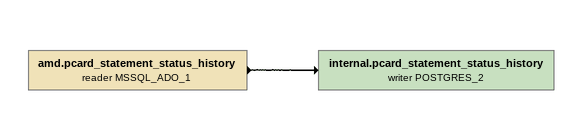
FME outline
amd.pcard_statement_status_history (reader MSSQL_ADO_1)
    -> internal.pcard_statement_status_history (writer POSTGRES_2)
internal.pcard_statement_status_history (writer POSTGRES_2)
